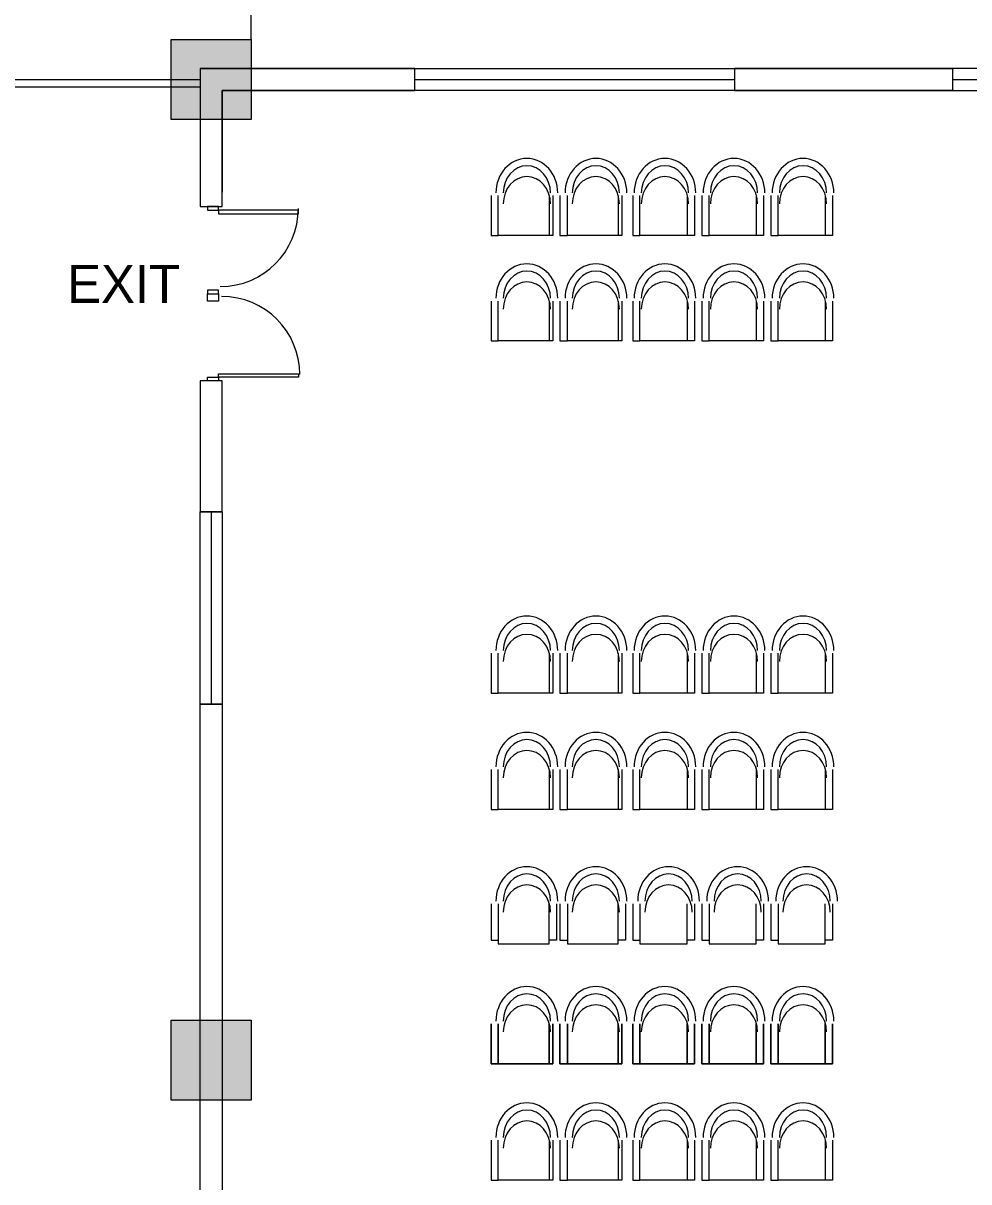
# Model space of a CAD drawing. Header units: inches. Extents: x 1969 to 240164, y 1364 to 46451.
# Drawn here: x 30668 to 31555, y 21535 to 22622 of the extents above; entities that cross this region are included whole.
import ezdxf

# ---------------------------------------------------------------- set-up
doc = ezdxf.new("R2010")
doc.units = ezdxf.units.IN
doc.header["$MEASUREMENT"] = 0
for name, color, linetype in [('PDF_0', 7, 'Continuous'), ('PDF_TEXT', 7, 'Continuous'), ('PDF_thin ha', 7, 'Continuous')]:
    doc.layers.add(name, color=color, linetype=linetype)
doc.styles.add('PDF Century Gothic', font='GOTHIC.TTF')

msp = doc.modelspace()

# ---------------------------------------------------------------- linework, layer by layer
at = {"layer": 'PDF_0', "lineweight": 0}
for points in [[(30881.8, 22606.6), (30881.8, 22637.3)], [(31035.2, 22558.9), (31035.2, 22579.4), (31335.2, 22579.4), (31335.2, 22558.9), (31539.7, 22558.9), (31335.2, 22558.9), (31035.2, 22558.9), (31035.2, 22579.4), (30834.1, 22579.4), (31035.2, 22579.4), (30834.1, 22579.4), (30834.1, 22449.8), (30854.5, 22449.8), (30854.5, 22558.9), (30854.5, 22463.5)], [(31335.2, 22579.4), (31539.7, 22579.4), (31539.7, 22558.9), (31839.6, 22558.9), (31839.6, 22579.4), (31539.7, 22579.4), (31335.2, 22579.4), (31495.4, 22579.4)], [(30639.8, 22569.1), (30834.1, 22569.1)], [(31035.2, 22569.1), (31335.2, 22569.1)], [(31539.7, 22569.1), (31839.6, 22569.1)], [(30639.8, 22562.3), (30834.1, 22562.3)], [(31488.6, 22558.9), (31335.2, 22558.9), (31539.7, 22558.9)], [(31106.8, 22460.1), (31106.8, 22422.6), (31113.6, 22422.6)], [(31161.3, 22460.1), (31161.3, 22422.6), (31113.6, 22422.6), (31113.6, 22460.1)], [(31164.7, 22460.1), (31164.7, 22422.6), (31161.3, 22422.6)], [(31171.5, 22460.1), (31171.5, 22422.6), (31178.4, 22422.6)], [(31226.1, 22460.1), (31226.1, 22422.6), (31178.4, 22422.6), (31178.4, 22460.1)], [(31229.5, 22460.1), (31229.5, 22422.6), (31226.1, 22422.6)], [(31239.7, 22460.1), (31239.7, 22422.6), (31246.5, 22422.6)], [(31290.8, 22460.1), (31290.8, 22422.6), (31246.5, 22422.6), (31246.5, 22460.1)], [(31297.7, 22460.1), (31297.7, 22422.6), (31290.8, 22422.6)], [(31304.5, 22460.1), (31304.5, 22422.6), (31311.3, 22422.6)], [(31355.6, 22460.1), (31355.6, 22422.6), (31311.3, 22422.6), (31311.3, 22460.1)], [(31362.4, 22460.1), (31362.4, 22422.6), (31355.6, 22422.6)], [(31369.2, 22460.1), (31369.2, 22422.6), (31376.1, 22422.6)], [(31420.4, 22460.1), (31420.4, 22422.6), (31376.1, 22422.6), (31376.1, 22460.1)], [(31427.2, 22460.1), (31427.2, 22422.6), (31420.4, 22422.6)], [(31106.8, 22361.2), (31106.8, 22323.7), (31113.6, 22323.7)], [(31161.3, 22361.2), (31161.3, 22323.7), (31113.6, 22323.7), (31113.6, 22361.2)], [(31164.7, 22361.2), (31164.7, 22323.7), (31161.3, 22323.7)], [(31171.5, 22361.2), (31171.5, 22323.7), (31178.4, 22323.7)], [(31226.1, 22361.2), (31226.1, 22323.7), (31178.4, 22323.7), (31178.4, 22361.2)], [(31229.5, 22361.2), (31229.5, 22323.7), (31226.1, 22323.7)], [(31239.7, 22361.2), (31239.7, 22323.7), (31246.5, 22323.7)], [(31290.8, 22361.2), (31290.8, 22323.7), (31246.5, 22323.7), (31246.5, 22361.2)], [(31297.7, 22361.2), (31297.7, 22323.7), (31290.8, 22323.7)], [(31304.5, 22361.2), (31304.5, 22323.7), (31311.3, 22323.7)], [(31355.6, 22361.2), (31355.6, 22323.7), (31311.3, 22323.7), (31311.3, 22361.2)], [(31362.4, 22361.2), (31362.4, 22323.7), (31355.6, 22323.7)], [(31369.2, 22361.2), (31369.2, 22323.7), (31376.1, 22323.7)], [(31420.4, 22361.2), (31420.4, 22323.7), (31376.1, 22323.7), (31376.1, 22361.2)], [(31427.2, 22361.2), (31427.2, 22323.7), (31420.4, 22323.7)], [(30854.5, 20346.7), (30854.5, 20527.3), (30854.5, 20765.9), (30854.5, 21062.5), (30854.5, 21243.1), (30834.1, 21243.1), (30834.1, 21686.3), (30834.1, 21880.6), (30834.1, 21982.8), (30854.5, 21982.8), (30834.1, 21982.8), (30834.1, 22163.5), (30854.5, 22163.5), (30834.1, 22163.5), (30854.5, 22163.5), (30834.1, 22163.5), (30854.5, 22163.5), (30854.5, 21982.8), (30834.1, 21982.8), (30854.5, 21982.8), (30854.5, 21880.6), (30854.5, 21686.3), (30854.5, 21243.1)], [(30844.3, 22163.5), (30844.3, 21982.8)], [(31106.8, 22030.6), (31106.8, 21993.1), (31113.6, 21993.1)], [(31161.3, 22030.6), (31161.3, 21993.1), (31113.6, 21993.1), (31113.6, 22030.6)], [(31164.7, 22030.6), (31164.7, 21993.1), (31161.3, 21993.1)], [(31171.5, 22030.6), (31171.5, 21993.1), (31178.4, 21993.1)], [(31226.1, 22030.6), (31226.1, 21993.1), (31178.4, 21993.1), (31178.4, 22030.6)], [(31229.5, 22030.6), (31229.5, 21993.1), (31226.1, 21993.1)], [(31239.7, 22030.6), (31239.7, 21993.1), (31246.5, 21993.1)], [(31290.8, 22030.6), (31290.8, 21993.1), (31246.5, 21993.1), (31246.5, 22030.6)], [(31297.7, 22030.6), (31297.7, 21993.1), (31290.8, 21993.1)], [(31304.5, 22030.6), (31304.5, 21993.1), (31311.3, 21993.1)], [(31355.6, 22030.6), (31355.6, 21993.1), (31311.3, 21993.1), (31311.3, 22030.6)], [(31362.4, 22030.6), (31362.4, 21993.1), (31355.6, 21993.1)], [(31369.2, 22030.6), (31369.2, 21993.1), (31376.1, 21993.1)], [(31420.4, 22030.6), (31420.4, 21993.1), (31376.1, 21993.1), (31376.1, 22030.6)], [(31427.2, 22030.6), (31427.2, 21993.1), (31420.4, 21993.1)], [(31106.8, 21921.5), (31106.8, 21884), (31113.6, 21884)], [(31161.3, 21921.5), (31161.3, 21884), (31113.6, 21884), (31113.6, 21921.5)], [(31164.7, 21921.5), (31164.7, 21884), (31161.3, 21884)], [(31171.5, 21921.5), (31171.5, 21884), (31178.4, 21884)], [(31226.1, 21921.5), (31226.1, 21884), (31178.4, 21884), (31178.4, 21921.5)], [(31229.5, 21921.5), (31229.5, 21884), (31226.1, 21884)], [(31239.7, 21921.5), (31239.7, 21884), (31246.5, 21884)], [(31290.8, 21921.5), (31290.8, 21884), (31246.5, 21884), (31246.5, 21921.5)], [(31297.7, 21921.5), (31297.7, 21884), (31290.8, 21884)], [(31304.5, 21921.5), (31304.5, 21884), (31311.3, 21884)], [(31355.6, 21921.5), (31355.6, 21884), (31311.3, 21884), (31311.3, 21921.5)], [(31362.4, 21921.5), (31362.4, 21884), (31355.6, 21884)], [(31369.2, 21921.5), (31369.2, 21884), (31376.1, 21884)], [(31420.4, 21921.5), (31420.4, 21884), (31376.1, 21884), (31376.1, 21921.5)], [(31427.2, 21921.5), (31427.2, 21884), (31420.4, 21884)], [(31106.8, 21795.4), (31106.8, 21761.3), (31113.6, 21761.3)], [(31113.6, 21795.4), (31113.6, 21757.9), (31161.3, 21757.9), (31161.3, 21795.4)], [(31168.1, 21795.4), (31168.1, 21761.3), (31161.3, 21761.3)], [(31171.5, 21795.4), (31171.5, 21761.3), (31178.4, 21761.3)], [(31178.4, 21795.4), (31178.4, 21757.9), (31226.1, 21757.9), (31226.1, 21795.4)], [(31232.9, 21795.4), (31232.9, 21761.3), (31226.1, 21761.3)], [(31239.7, 21795.4), (31239.7, 21761.3), (31246.5, 21761.3)], [(31246.5, 21795.4), (31246.5, 21757.9), (31290.8, 21757.9), (31290.8, 21795.4)], [(31297.7, 21795.4), (31297.7, 21761.3), (31290.8, 21761.3)], [(31304.5, 21795.4), (31304.5, 21761.3), (31311.3, 21761.3)], [(31311.3, 21795.4), (31311.3, 21757.9), (31355.6, 21757.9), (31355.6, 21795.4)], [(31362.4, 21795.4), (31362.4, 21761.3), (31355.6, 21761.3)], [(31369.2, 21795.4), (31369.2, 21761.3), (31376.1, 21761.3)], [(31376.1, 21795.4), (31376.1, 21757.9), (31420.4, 21757.9), (31420.4, 21795.4)], [(31427.2, 21795.4), (31427.2, 21761.3), (31420.4, 21761.3)], [(31106.8, 21573.8), (31106.8, 21536.3), (31113.6, 21536.3)], [(31161.3, 21573.8), (31161.3, 21536.3), (31113.6, 21536.3), (31113.6, 21573.8)], [(31164.7, 21573.8), (31164.7, 21536.3), (31161.3, 21536.3)], [(31171.5, 21573.8), (31171.5, 21536.3), (31178.4, 21536.3)], [(31226.1, 21573.8), (31226.1, 21536.3), (31178.4, 21536.3), (31178.4, 21573.8)], [(31229.5, 21573.8), (31229.5, 21536.3), (31226.1, 21536.3)], [(31239.7, 21573.8), (31239.7, 21536.3), (31246.5, 21536.3)], [(31290.8, 21573.8), (31290.8, 21536.3), (31246.5, 21536.3), (31246.5, 21573.8)], [(31297.7, 21573.8), (31297.7, 21536.3), (31290.8, 21536.3)], [(31304.5, 21573.8), (31304.5, 21536.3), (31311.3, 21536.3)], [(31355.6, 21573.8), (31355.6, 21536.3), (31311.3, 21536.3), (31311.3, 21573.8)], [(31362.4, 21573.8), (31362.4, 21536.3), (31355.6, 21536.3)], [(31369.2, 21573.8), (31369.2, 21536.3), (31376.1, 21536.3)], [(31420.4, 21573.8), (31420.4, 21536.3), (31376.1, 21536.3), (31376.1, 21573.8)], [(31427.2, 21573.8), (31427.2, 21536.3), (31420.4, 21536.3)]]:
    msp.add_lwpolyline(points, dxfattribs=at)
for points in [[(31335.2, 22579.4), (31539.7, 22579.4)], [(30854.5, 22558.9), (31035.2, 22558.9)], [(30840.9, 22449.8), (30840.9, 22446.4), (30851.1, 22446.4), (30851.1, 22449.8)], [(30851.1, 22446.4), (30851.1, 22443), (30926.1, 22443), (30926.1, 22446.4)], [(30840.9, 22371.4), (30840.9, 22368), (30851.1, 22368), (30851.1, 22371.4)], [(30840.9, 22361.2), (30840.9, 22368), (30851.1, 22368), (30851.1, 22361.2)], [(30851.1, 22289.6), (30851.1, 22293), (30926.1, 22293), (30926.1, 22289.6)], [(30854.5, 22286.2), (30834.1, 22286.2), (30834.1, 22163.5), (30854.5, 22163.5)], [(30840.9, 22286.2), (30840.9, 22289.6), (30851.1, 22289.6), (30851.1, 22286.2)], [(31106.8, 21645.4), (31113.6, 21645.4), (31161.3, 21645.4), (31164.7, 21645.4), (31164.7, 21682.9), (31164.7, 21645.4), (31161.3, 21645.4), (31113.6, 21645.4), (31113.6, 21682.9), (31113.6, 21645.4), (31106.8, 21645.4), (31106.8, 21682.9)], [(31161.3, 21645.4), (31161.3, 21682.9)], [(31171.5, 21645.4), (31178.4, 21645.4), (31226.1, 21645.4), (31229.5, 21645.4), (31229.5, 21682.9), (31229.5, 21645.4), (31226.1, 21645.4), (31178.4, 21645.4), (31178.4, 21682.9), (31178.4, 21645.4), (31171.5, 21645.4), (31171.5, 21682.9)], [(31226.1, 21645.4), (31226.1, 21682.9)], [(31239.7, 21645.4), (31246.5, 21645.4), (31290.8, 21645.4), (31297.7, 21645.4), (31297.7, 21682.9), (31297.7, 21645.4), (31290.8, 21645.4), (31246.5, 21645.4), (31246.5, 21682.9), (31246.5, 21645.4), (31239.7, 21645.4), (31239.7, 21682.9)], [(31290.8, 21645.4), (31290.8, 21682.9)], [(31304.5, 21645.4), (31311.3, 21645.4), (31355.6, 21645.4), (31362.4, 21645.4), (31362.4, 21682.9), (31362.4, 21645.4), (31355.6, 21645.4), (31311.3, 21645.4), (31311.3, 21682.9), (31311.3, 21645.4), (31304.5, 21645.4), (31304.5, 21682.9)], [(31355.6, 21645.4), (31355.6, 21682.9)], [(31369.2, 21645.4), (31376.1, 21645.4), (31420.4, 21645.4), (31427.2, 21645.4), (31427.2, 21682.9), (31427.2, 21645.4), (31420.4, 21645.4), (31376.1, 21645.4), (31376.1, 21682.9), (31376.1, 21645.4), (31369.2, 21645.4), (31369.2, 21682.9)], [(31420.4, 21645.4), (31420.4, 21682.9)]]:
    msp.add_lwpolyline(points, close=True, dxfattribs=at)
for centre, start, end in [((30852.8, 22448.1), 270.0003, 359.9997), ((30854.1, 22292.2), 0, 90)]:
    msp.add_arc(centre, 73.3, start, end, dxfattribs=at)
for points in [[(31140.4, 22495), (31124.4, 22495), (31111.4, 22480.5), (31111.4, 22462.6)], [(31140.4, 22488.2), (31128.2, 22488.2), (31118.3, 22476.7), (31118.3, 22462.6)], [(31169.4, 22462.6), (31169.4, 22480.5), (31156.4, 22495), (31140.4, 22495)], [(31162.6, 22462.6), (31162.6, 22476.7), (31152.6, 22488.2), (31140.4, 22488.2)], [(31205.2, 22495), (31189.2, 22495), (31176.2, 22480.5), (31176.2, 22462.6)], [(31205.2, 22488.2), (31192.9, 22488.2), (31183, 22476.7), (31183, 22462.6)], [(31234.2, 22462.6), (31234.2, 22480.5), (31221.2, 22495), (31205.2, 22495)], [(31227.3, 22462.6), (31227.3, 22476.7), (31217.4, 22488.2), (31205.2, 22488.2)], [(31269.9, 22495), (31253.9, 22495), (31241, 22480.5), (31241, 22462.6)], [(31269.9, 22488.2), (31257.7, 22488.2), (31247.8, 22476.7), (31247.8, 22462.6)], [(31298.9, 22462.6), (31298.9, 22480.5), (31285.9, 22495), (31269.9, 22495)], [(31292.1, 22462.6), (31292.1, 22476.7), (31282.2, 22488.2), (31269.9, 22488.2)], [(31334.7, 22495), (31318.7, 22495), (31305.7, 22480.5), (31305.7, 22462.6)], [(31334.7, 22488.2), (31322.5, 22488.2), (31312.6, 22476.7), (31312.6, 22462.6)], [(31363.7, 22462.6), (31363.7, 22480.5), (31350.7, 22495), (31334.7, 22495)], [(31356.9, 22462.6), (31356.9, 22476.7), (31347, 22488.2), (31334.7, 22488.2)], [(31399.5, 22495), (31383.5, 22495), (31370.5, 22480.5), (31370.5, 22462.6)], [(31399.5, 22488.2), (31387.2, 22488.2), (31377.3, 22476.7), (31377.3, 22462.6)], [(31428.5, 22462.6), (31428.5, 22480.5), (31415.5, 22495), (31399.5, 22495)], [(31421.6, 22462.6), (31421.6, 22476.7), (31411.7, 22488.2), (31399.5, 22488.2)], [(31140.4, 22478), (31128.2, 22478), (31118.3, 22466.5), (31118.3, 22452.4)], [(31162.6, 22452.4), (31162.6, 22466.5), (31152.6, 22478), (31140.4, 22478)], [(31205.2, 22478), (31192.9, 22478), (31183, 22466.5), (31183, 22452.4)], [(31227.3, 22452.4), (31227.3, 22466.5), (31217.4, 22478), (31205.2, 22478)], [(31269.9, 22478), (31257.7, 22478), (31247.8, 22466.5), (31247.8, 22452.4)], [(31292.1, 22452.4), (31292.1, 22466.5), (31282.2, 22478), (31269.9, 22478)], [(31334.7, 22478), (31322.5, 22478), (31312.6, 22466.5), (31312.6, 22452.4)], [(31356.9, 22452.4), (31356.9, 22466.5), (31347, 22478), (31334.7, 22478)], [(31399.5, 22478), (31387.2, 22478), (31377.3, 22466.5), (31377.3, 22452.4)], [(31421.6, 22452.4), (31421.6, 22466.5), (31411.7, 22478), (31399.5, 22478)], [(31140.4, 22396.1), (31124.4, 22396.1), (31111.4, 22381.6), (31111.4, 22363.8)], [(31140.4, 22389.3), (31128.2, 22389.3), (31118.3, 22377.9), (31118.3, 22363.8)], [(31169.4, 22363.8), (31169.4, 22381.6), (31156.4, 22396.1), (31140.4, 22396.1)], [(31162.6, 22363.8), (31162.6, 22377.9), (31152.6, 22389.3), (31140.4, 22389.3)], [(31205.2, 22396.1), (31189.2, 22396.1), (31176.2, 22381.6), (31176.2, 22363.8)], [(31205.2, 22389.3), (31192.9, 22389.3), (31183, 22377.9), (31183, 22363.8)], [(31234.2, 22363.8), (31234.2, 22381.6), (31221.2, 22396.1), (31205.2, 22396.1)], [(31227.3, 22363.8), (31227.3, 22377.9), (31217.4, 22389.3), (31205.2, 22389.3)], [(31269.9, 22396.1), (31253.9, 22396.1), (31241, 22381.6), (31241, 22363.8)], [(31269.9, 22389.3), (31257.7, 22389.3), (31247.8, 22377.9), (31247.8, 22363.8)], [(31298.9, 22363.8), (31298.9, 22381.6), (31285.9, 22396.1), (31269.9, 22396.1)], [(31292.1, 22363.8), (31292.1, 22377.9), (31282.2, 22389.3), (31269.9, 22389.3)], [(31334.7, 22396.1), (31318.7, 22396.1), (31305.7, 22381.6), (31305.7, 22363.8)], [(31334.7, 22389.3), (31322.5, 22389.3), (31312.6, 22377.9), (31312.6, 22363.8)], [(31363.7, 22363.8), (31363.7, 22381.6), (31350.7, 22396.1), (31334.7, 22396.1)], [(31356.9, 22363.8), (31356.9, 22377.9), (31347, 22389.3), (31334.7, 22389.3)], [(31399.5, 22396.1), (31383.5, 22396.1), (31370.5, 22381.6), (31370.5, 22363.8)], [(31399.5, 22389.3), (31387.2, 22389.3), (31377.3, 22377.9), (31377.3, 22363.8)], [(31428.5, 22363.8), (31428.5, 22381.6), (31415.5, 22396.1), (31399.5, 22396.1)], [(31421.6, 22363.8), (31421.6, 22377.9), (31411.7, 22389.3), (31399.5, 22389.3)], [(31140.4, 22379.1), (31128.2, 22379.1), (31118.3, 22367.7), (31118.3, 22353.5)], [(31162.6, 22353.5), (31162.6, 22367.7), (31152.6, 22379.1), (31140.4, 22379.1)], [(31205.2, 22379.1), (31192.9, 22379.1), (31183, 22367.7), (31183, 22353.5)], [(31227.3, 22353.5), (31227.3, 22367.7), (31217.4, 22379.1), (31205.2, 22379.1)], [(31269.9, 22379.1), (31257.7, 22379.1), (31247.8, 22367.7), (31247.8, 22353.5)], [(31292.1, 22353.5), (31292.1, 22367.7), (31282.2, 22379.1), (31269.9, 22379.1)], [(31334.7, 22379.1), (31322.5, 22379.1), (31312.6, 22367.7), (31312.6, 22353.5)], [(31356.9, 22353.5), (31356.9, 22367.7), (31347, 22379.1), (31334.7, 22379.1)], [(31399.5, 22379.1), (31387.2, 22379.1), (31377.3, 22367.7), (31377.3, 22353.5)], [(31421.6, 22353.5), (31421.6, 22367.7), (31411.7, 22379.1), (31399.5, 22379.1)], [(31140.4, 22065.5), (31124.4, 22065.5), (31111.4, 22051), (31111.4, 22033.1)], [(31169.4, 22033.1), (31169.4, 22051), (31156.4, 22065.5), (31140.4, 22065.5)], [(31205.2, 22065.5), (31189.2, 22065.5), (31176.2, 22051), (31176.2, 22033.1)], [(31234.2, 22033.1), (31234.2, 22051), (31221.2, 22065.5), (31205.2, 22065.5)], [(31269.9, 22065.5), (31253.9, 22065.5), (31241, 22051), (31241, 22033.1)], [(31298.9, 22033.1), (31298.9, 22051), (31285.9, 22065.5), (31269.9, 22065.5)], [(31334.7, 22065.5), (31318.7, 22065.5), (31305.7, 22051), (31305.7, 22033.1)], [(31363.7, 22033.1), (31363.7, 22051), (31350.7, 22065.5), (31334.7, 22065.5)], [(31399.5, 22065.5), (31383.5, 22065.5), (31370.5, 22051), (31370.5, 22033.1)], [(31428.5, 22033.1), (31428.5, 22051), (31415.5, 22065.5), (31399.5, 22065.5)], [(31140.4, 22058.7), (31128.2, 22058.7), (31118.3, 22047.2), (31118.3, 22033.1)], [(31162.6, 22033.1), (31162.6, 22047.2), (31152.6, 22058.7), (31140.4, 22058.7)], [(31205.2, 22058.7), (31192.9, 22058.7), (31183, 22047.2), (31183, 22033.1)], [(31227.3, 22033.1), (31227.3, 22047.2), (31217.4, 22058.7), (31205.2, 22058.7)], [(31269.9, 22058.7), (31257.7, 22058.7), (31247.8, 22047.2), (31247.8, 22033.1)], [(31292.1, 22033.1), (31292.1, 22047.2), (31282.2, 22058.7), (31269.9, 22058.7)], [(31334.7, 22058.7), (31322.5, 22058.7), (31312.6, 22047.2), (31312.6, 22033.1)], [(31356.9, 22033.1), (31356.9, 22047.2), (31347, 22058.7), (31334.7, 22058.7)], [(31399.5, 22058.7), (31387.2, 22058.7), (31377.3, 22047.2), (31377.3, 22033.1)], [(31421.6, 22033.1), (31421.6, 22047.2), (31411.7, 22058.7), (31399.5, 22058.7)], [(31140.4, 22048.4), (31128.2, 22048.4), (31118.3, 22037), (31118.3, 22022.9)], [(31162.6, 22022.9), (31162.6, 22037), (31152.6, 22048.4), (31140.4, 22048.4)], [(31205.2, 22048.4), (31192.9, 22048.4), (31183, 22037), (31183, 22022.9)], [(31227.3, 22022.9), (31227.3, 22037), (31217.4, 22048.4), (31205.2, 22048.4)], [(31269.9, 22048.4), (31257.7, 22048.4), (31247.8, 22037), (31247.8, 22022.9)], [(31292.1, 22022.9), (31292.1, 22037), (31282.2, 22048.4), (31269.9, 22048.4)], [(31334.7, 22048.4), (31322.5, 22048.4), (31312.6, 22037), (31312.6, 22022.9)], [(31356.9, 22022.9), (31356.9, 22037), (31347, 22048.4), (31334.7, 22048.4)], [(31399.5, 22048.4), (31387.2, 22048.4), (31377.3, 22037), (31377.3, 22022.9)], [(31421.6, 22022.9), (31421.6, 22037), (31411.7, 22048.4), (31399.5, 22048.4)], [(31140.4, 21956.4), (31124.4, 21956.4), (31111.4, 21941.9), (31111.4, 21924)], [(31169.4, 21924), (31169.4, 21941.9), (31156.4, 21956.4), (31140.4, 21956.4)], [(31205.2, 21956.4), (31189.2, 21956.4), (31176.2, 21941.9), (31176.2, 21924)], [(31234.2, 21924), (31234.2, 21941.9), (31221.2, 21956.4), (31205.2, 21956.4)], [(31269.9, 21956.4), (31253.9, 21956.4), (31241, 21941.9), (31241, 21924)], [(31298.9, 21924), (31298.9, 21941.9), (31285.9, 21956.4), (31269.9, 21956.4)], [(31334.7, 21956.4), (31318.7, 21956.4), (31305.7, 21941.9), (31305.7, 21924)], [(31363.7, 21924), (31363.7, 21941.9), (31350.7, 21956.4), (31334.7, 21956.4)], [(31399.5, 21956.4), (31383.5, 21956.4), (31370.5, 21941.9), (31370.5, 21924)], [(31428.5, 21924), (31428.5, 21941.9), (31415.5, 21956.4), (31399.5, 21956.4)], [(31140.4, 21949.6), (31128.2, 21949.6), (31118.3, 21938.1), (31118.3, 21924)], [(31162.6, 21924), (31162.6, 21938.1), (31152.6, 21949.6), (31140.4, 21949.6)], [(31205.2, 21949.6), (31192.9, 21949.6), (31183, 21938.1), (31183, 21924)], [(31227.3, 21924), (31227.3, 21938.1), (31217.4, 21949.6), (31205.2, 21949.6)], [(31269.9, 21949.6), (31257.7, 21949.6), (31247.8, 21938.1), (31247.8, 21924)], [(31292.1, 21924), (31292.1, 21938.1), (31282.2, 21949.6), (31269.9, 21949.6)], [(31334.7, 21949.6), (31322.5, 21949.6), (31312.6, 21938.1), (31312.6, 21924)], [(31356.9, 21924), (31356.9, 21938.1), (31347, 21949.6), (31334.7, 21949.6)], [(31399.5, 21949.6), (31387.2, 21949.6), (31377.3, 21938.1), (31377.3, 21924)], [(31421.6, 21924), (31421.6, 21938.1), (31411.7, 21949.6), (31399.5, 21949.6)], [(31140.4, 21939.4), (31128.2, 21939.4), (31118.3, 21927.9), (31118.3, 21913.8)], [(31162.6, 21913.8), (31162.6, 21927.9), (31152.6, 21939.4), (31140.4, 21939.4)], [(31205.2, 21939.4), (31192.9, 21939.4), (31183, 21927.9), (31183, 21913.8)], [(31227.3, 21913.8), (31227.3, 21927.9), (31217.4, 21939.4), (31205.2, 21939.4)], [(31269.9, 21939.4), (31257.7, 21939.4), (31247.8, 21927.9), (31247.8, 21913.8)], [(31292.1, 21913.8), (31292.1, 21927.9), (31282.2, 21939.4), (31269.9, 21939.4)], [(31334.7, 21939.4), (31322.5, 21939.4), (31312.6, 21927.9), (31312.6, 21913.8)], [(31356.9, 21913.8), (31356.9, 21927.9), (31347, 21939.4), (31334.7, 21939.4)], [(31399.5, 21939.4), (31387.2, 21939.4), (31377.3, 21927.9), (31377.3, 21913.8)], [(31421.6, 21913.8), (31421.6, 21927.9), (31411.7, 21939.4), (31399.5, 21939.4)], [(31140.4, 21830.3), (31124.4, 21830.3), (31111.4, 21815.8), (31111.4, 21797.9)], [(31169.4, 21797.9), (31169.4, 21815.8), (31156.4, 21830.3), (31140.4, 21830.3)], [(31205.2, 21830.3), (31189.2, 21830.3), (31176.2, 21815.8), (31176.2, 21797.9)], [(31234.2, 21797.9), (31234.2, 21815.8), (31221.2, 21830.3), (31205.2, 21830.3)], [(31273.4, 21830.3), (31257.4, 21830.3), (31244.4, 21815.8), (31244.4, 21797.9)], [(31302.3, 21797.9), (31302.3, 21815.8), (31289.4, 21830.3), (31273.4, 21830.3)], [(31338.1, 21830.3), (31322.1, 21830.3), (31309.1, 21815.8), (31309.1, 21797.9)], [(31367.1, 21797.9), (31367.1, 21815.8), (31354.1, 21830.3), (31338.1, 21830.3)], [(31402.9, 21830.3), (31386.9, 21830.3), (31373.9, 21815.8), (31373.9, 21797.9)], [(31431.9, 21797.9), (31431.9, 21815.8), (31418.9, 21830.3), (31402.9, 21830.3)], [(31140.4, 21823.5), (31128.2, 21823.5), (31118.3, 21812), (31118.3, 21797.9)], [(31140.4, 21813.2), (31128.2, 21813.2), (31118.3, 21801.8), (31118.3, 21787.7)], [(31162.6, 21797.9), (31162.6, 21812), (31152.6, 21823.5), (31140.4, 21823.5)], [(31162.6, 21787.7), (31162.6, 21801.8), (31152.6, 21813.2), (31140.4, 21813.2)], [(31205.2, 21823.5), (31192.9, 21823.5), (31183, 21812), (31183, 21797.9)], [(31205.2, 21813.2), (31192.9, 21813.2), (31183, 21801.8), (31183, 21787.7)], [(31227.3, 21797.9), (31227.3, 21812), (31217.4, 21823.5), (31205.2, 21823.5)], [(31227.3, 21787.7), (31227.3, 21801.8), (31217.4, 21813.2), (31205.2, 21813.2)], [(31273.4, 21823.5), (31261.1, 21823.5), (31251.2, 21812), (31251.2, 21797.9)], [(31273.4, 21813.2), (31261.1, 21813.2), (31251.2, 21801.8), (31251.2, 21787.7)], [(31295.5, 21797.9), (31295.5, 21812), (31285.6, 21823.5), (31273.4, 21823.5)], [(31295.5, 21787.7), (31295.5, 21801.8), (31285.6, 21813.2), (31273.4, 21813.2)], [(31338.1, 21823.5), (31325.9, 21823.5), (31316, 21812), (31316, 21797.9)], [(31338.1, 21813.2), (31325.9, 21813.2), (31316, 21801.8), (31316, 21787.7)], [(31360.3, 21797.9), (31360.3, 21812), (31350.4, 21823.5), (31338.1, 21823.5)], [(31360.3, 21787.7), (31360.3, 21801.8), (31350.4, 21813.2), (31338.1, 21813.2)], [(31402.9, 21823.5), (31390.7, 21823.5), (31380.7, 21812), (31380.7, 21797.9)], [(31402.9, 21813.2), (31390.7, 21813.2), (31380.7, 21801.8), (31380.7, 21787.7)], [(31425, 21797.9), (31425, 21812), (31415.1, 21823.5), (31402.9, 21823.5)], [(31425, 21787.7), (31425, 21801.8), (31415.1, 21813.2), (31402.9, 21813.2)], [(31140.4, 21717.8), (31124.4, 21717.8), (31111.4, 21703.3), (31111.4, 21685.4)], [(31140.4, 21717.8), (31124.4, 21717.8), (31111.4, 21703.3), (31111.4, 21685.4)], [(31169.4, 21685.4), (31169.4, 21703.3), (31156.4, 21717.8), (31140.4, 21717.8)], [(31169.4, 21685.4), (31169.4, 21703.3), (31156.4, 21717.8), (31140.4, 21717.8)], [(31205.2, 21717.8), (31189.2, 21717.8), (31176.2, 21703.3), (31176.2, 21685.4)], [(31205.2, 21717.8), (31189.2, 21717.8), (31176.2, 21703.3), (31176.2, 21685.4)], [(31234.2, 21685.4), (31234.2, 21703.3), (31221.2, 21717.8), (31205.2, 21717.8)], [(31234.2, 21685.4), (31234.2, 21703.3), (31221.2, 21717.8), (31205.2, 21717.8)], [(31269.9, 21717.8), (31253.9, 21717.8), (31241, 21703.3), (31241, 21685.4)], [(31269.9, 21717.8), (31253.9, 21717.8), (31241, 21703.3), (31241, 21685.4)], [(31298.9, 21685.4), (31298.9, 21703.3), (31285.9, 21717.8), (31269.9, 21717.8)], [(31298.9, 21685.4), (31298.9, 21703.3), (31285.9, 21717.8), (31269.9, 21717.8)], [(31334.7, 21717.8), (31318.7, 21717.8), (31305.7, 21703.3), (31305.7, 21685.4)], [(31334.7, 21717.8), (31318.7, 21717.8), (31305.7, 21703.3), (31305.7, 21685.4)], [(31363.7, 21685.4), (31363.7, 21703.3), (31350.7, 21717.8), (31334.7, 21717.8)], [(31363.7, 21685.4), (31363.7, 21703.3), (31350.7, 21717.8), (31334.7, 21717.8)], [(31399.5, 21717.8), (31383.5, 21717.8), (31370.5, 21703.3), (31370.5, 21685.4)], [(31399.5, 21717.8), (31383.5, 21717.8), (31370.5, 21703.3), (31370.5, 21685.4)], [(31428.5, 21685.4), (31428.5, 21703.3), (31415.5, 21717.8), (31399.5, 21717.8)], [(31428.5, 21685.4), (31428.5, 21703.3), (31415.5, 21717.8), (31399.5, 21717.8)], [(31140.4, 21711), (31128.2, 21711), (31118.3, 21699.5), (31118.3, 21685.4)], [(31140.4, 21711), (31128.2, 21711), (31118.3, 21699.5), (31118.3, 21685.4)], [(31162.6, 21685.4), (31162.6, 21699.5), (31152.6, 21711), (31140.4, 21711)], [(31162.6, 21685.4), (31162.6, 21699.5), (31152.6, 21711), (31140.4, 21711)], [(31205.2, 21711), (31192.9, 21711), (31183, 21699.5), (31183, 21685.4)], [(31205.2, 21711), (31192.9, 21711), (31183, 21699.5), (31183, 21685.4)], [(31227.3, 21685.4), (31227.3, 21699.5), (31217.4, 21711), (31205.2, 21711)], [(31227.3, 21685.4), (31227.3, 21699.5), (31217.4, 21711), (31205.2, 21711)], [(31269.9, 21711), (31257.7, 21711), (31247.8, 21699.5), (31247.8, 21685.4)], [(31269.9, 21711), (31257.7, 21711), (31247.8, 21699.5), (31247.8, 21685.4)], [(31292.1, 21685.4), (31292.1, 21699.5), (31282.2, 21711), (31269.9, 21711)], [(31292.1, 21685.4), (31292.1, 21699.5), (31282.2, 21711), (31269.9, 21711)], [(31334.7, 21711), (31322.5, 21711), (31312.6, 21699.5), (31312.6, 21685.4)], [(31334.7, 21711), (31322.5, 21711), (31312.6, 21699.5), (31312.6, 21685.4)], [(31356.9, 21685.4), (31356.9, 21699.5), (31347, 21711), (31334.7, 21711)], [(31356.9, 21685.4), (31356.9, 21699.5), (31347, 21711), (31334.7, 21711)], [(31399.5, 21711), (31387.2, 21711), (31377.3, 21699.5), (31377.3, 21685.4)], [(31399.5, 21711), (31387.2, 21711), (31377.3, 21699.5), (31377.3, 21685.4)], [(31421.6, 21685.4), (31421.6, 21699.5), (31411.7, 21711), (31399.5, 21711)], [(31421.6, 21685.4), (31421.6, 21699.5), (31411.7, 21711), (31399.5, 21711)], [(31140.4, 21700.7), (31128.2, 21700.7), (31118.3, 21689.3), (31118.3, 21675.2)], [(31140.4, 21700.7), (31128.2, 21700.7), (31118.3, 21689.3), (31118.3, 21675.2)], [(31162.6, 21675.2), (31162.6, 21689.3), (31152.6, 21700.7), (31140.4, 21700.7)], [(31162.6, 21675.2), (31162.6, 21689.3), (31152.6, 21700.7), (31140.4, 21700.7)], [(31205.2, 21700.7), (31192.9, 21700.7), (31183, 21689.3), (31183, 21675.2)], [(31205.2, 21700.7), (31192.9, 21700.7), (31183, 21689.3), (31183, 21675.2)], [(31227.3, 21675.2), (31227.3, 21689.3), (31217.4, 21700.7), (31205.2, 21700.7)], [(31227.3, 21675.2), (31227.3, 21689.3), (31217.4, 21700.7), (31205.2, 21700.7)], [(31269.9, 21700.7), (31257.7, 21700.7), (31247.8, 21689.3), (31247.8, 21675.2)], [(31269.9, 21700.7), (31257.7, 21700.7), (31247.8, 21689.3), (31247.8, 21675.2)], [(31292.1, 21675.2), (31292.1, 21689.3), (31282.2, 21700.7), (31269.9, 21700.7)], [(31292.1, 21675.2), (31292.1, 21689.3), (31282.2, 21700.7), (31269.9, 21700.7)], [(31334.7, 21700.7), (31322.5, 21700.7), (31312.6, 21689.3), (31312.6, 21675.2)], [(31334.7, 21700.7), (31322.5, 21700.7), (31312.6, 21689.3), (31312.6, 21675.2)], [(31356.9, 21675.2), (31356.9, 21689.3), (31347, 21700.7), (31334.7, 21700.7)], [(31356.9, 21675.2), (31356.9, 21689.3), (31347, 21700.7), (31334.7, 21700.7)], [(31399.5, 21700.7), (31387.2, 21700.7), (31377.3, 21689.3), (31377.3, 21675.2)], [(31399.5, 21700.7), (31387.2, 21700.7), (31377.3, 21689.3), (31377.3, 21675.2)], [(31421.6, 21675.2), (31421.6, 21689.3), (31411.7, 21700.7), (31399.5, 21700.7)], [(31421.6, 21675.2), (31421.6, 21689.3), (31411.7, 21700.7), (31399.5, 21700.7)], [(31140.4, 21608.7), (31124.4, 21608.7), (31111.4, 21594.2), (31111.4, 21576.3)], [(31169.4, 21576.3), (31169.4, 21594.2), (31156.4, 21608.7), (31140.4, 21608.7)], [(31205.2, 21608.7), (31189.2, 21608.7), (31176.2, 21594.2), (31176.2, 21576.3)], [(31234.2, 21576.3), (31234.2, 21594.2), (31221.2, 21608.7), (31205.2, 21608.7)], [(31269.9, 21608.7), (31253.9, 21608.7), (31241, 21594.2), (31241, 21576.3)], [(31298.9, 21576.3), (31298.9, 21594.2), (31285.9, 21608.7), (31269.9, 21608.7)], [(31334.7, 21608.7), (31318.7, 21608.7), (31305.7, 21594.2), (31305.7, 21576.3)], [(31363.7, 21576.3), (31363.7, 21594.2), (31350.7, 21608.7), (31334.7, 21608.7)], [(31399.5, 21608.7), (31383.5, 21608.7), (31370.5, 21594.2), (31370.5, 21576.3)], [(31428.5, 21576.3), (31428.5, 21594.2), (31415.5, 21608.7), (31399.5, 21608.7)], [(31140.4, 21601.9), (31128.2, 21601.9), (31118.3, 21590.4), (31118.3, 21576.3)], [(31162.6, 21576.3), (31162.6, 21590.4), (31152.6, 21601.9), (31140.4, 21601.9)], [(31205.2, 21601.9), (31192.9, 21601.9), (31183, 21590.4), (31183, 21576.3)], [(31227.3, 21576.3), (31227.3, 21590.4), (31217.4, 21601.9), (31205.2, 21601.9)], [(31269.9, 21601.9), (31257.7, 21601.9), (31247.8, 21590.4), (31247.8, 21576.3)], [(31292.1, 21576.3), (31292.1, 21590.4), (31282.2, 21601.9), (31269.9, 21601.9)], [(31334.7, 21601.9), (31322.5, 21601.9), (31312.6, 21590.4), (31312.6, 21576.3)], [(31356.9, 21576.3), (31356.9, 21590.4), (31347, 21601.9), (31334.7, 21601.9)], [(31399.5, 21601.9), (31387.2, 21601.9), (31377.3, 21590.4), (31377.3, 21576.3)], [(31421.6, 21576.3), (31421.6, 21590.4), (31411.7, 21601.9), (31399.5, 21601.9)], [(31140.4, 21591.7), (31128.2, 21591.7), (31118.3, 21580.2), (31118.3, 21566.1)], [(31162.6, 21566.1), (31162.6, 21580.2), (31152.6, 21591.7), (31140.4, 21591.7)], [(31205.2, 21591.7), (31192.9, 21591.7), (31183, 21580.2), (31183, 21566.1)], [(31227.3, 21566.1), (31227.3, 21580.2), (31217.4, 21591.7), (31205.2, 21591.7)], [(31269.9, 21591.7), (31257.7, 21591.7), (31247.8, 21580.2), (31247.8, 21566.1)], [(31292.1, 21566.1), (31292.1, 21580.2), (31282.2, 21591.7), (31269.9, 21591.7)], [(31334.7, 21591.7), (31322.5, 21591.7), (31312.6, 21580.2), (31312.6, 21566.1)], [(31356.9, 21566.1), (31356.9, 21580.2), (31347, 21591.7), (31334.7, 21591.7)], [(31399.5, 21591.7), (31387.2, 21591.7), (31377.3, 21580.2), (31377.3, 21566.1)], [(31421.6, 21566.1), (31421.6, 21580.2), (31411.7, 21591.7), (31399.5, 21591.7)]]:
    msp.add_open_spline(points, degree=3, dxfattribs=at)
at = {"layer": 'PDF_thin ha', "lineweight": 0}
for points in [[(30881.8, 22531.6), (30806.8, 22531.6), (30806.8, 22606.6), (30881.8, 22606.6)], [(30881.8, 21611.3), (30806.8, 21611.3), (30806.8, 21686.3), (30881.8, 21686.3)]]:
    msp.add_lwpolyline(points, close=True, dxfattribs=at)
at = {"layer": 'PDF_thin ha', "transparency": 33554559}
for points in [[(30806.8, 22531.6), (30881.8, 22531.6), (30806.8, 22606.6)], [(30881.8, 22531.6), (30806.8, 22606.6), (30881.8, 22606.6)], [(30806.8, 21611.3), (30881.8, 21611.3), (30806.8, 21686.3)], [(30881.8, 21611.3), (30806.8, 21686.3), (30881.8, 21686.3)]]:
    msp.add_solid(points, dxfattribs=at)

# ---------------------------------------------------------------- texts
at = {"layer": 'PDF_TEXT', "insert": (30709.2, 22377.3), "char_height": 35.61, "attachment_point": 4, "style": 'PDF Century Gothic'}
msp.add_mtext('EXIT', dxfattribs=at)

doc.saveas('drawing.dxf')
